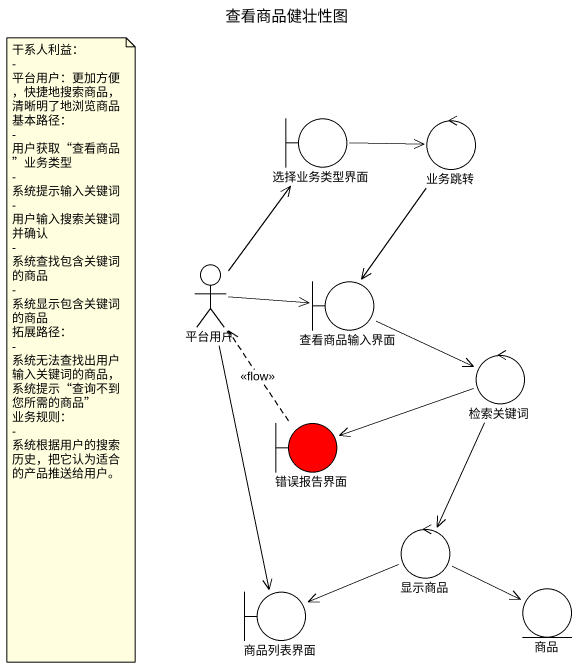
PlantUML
@startuml
title 查看商品健壮性图
boundary 选择业务类型界面
control 业务跳转
actor 平台用户
boundary 查看商品输入界面
control 检索关键词
boundary 错误报告界面 #FF0000
control 显示商品
boundary 商品列表界面
entity 商品
选择业务类型界面 -right-> 业务跳转
业务跳转 --> 查看商品输入界面
平台用户 -up-> 选择业务类型界面
平台用户 -right-> 查看商品输入界面
平台用户 --> 商品列表界面
查看商品输入界面 -right-> 检索关键词
检索关键词 -left-> 错误报告界面
检索关键词 --> 显示商品
错误报告界面 .up.> 平台用户 : <<flow>>
显示商品 -left-> 商品列表界面
显示商品 -right-> 商品
note as N1
  干系人利益：
  - 平台用户：更加方便，快捷地搜索商品，清晰明了地浏览商品
  基本路径：
  - 用户获取“查看商品”业务类型
  - 系统提示输入关键词
  - 用户输入搜索关键词并确认
  - 系统查找包含关键词的商品
  - 系统显示包含关键词的商品
  拓展路径：
  - 系统无法查找出用户输入关键词的商品，系统提示“查询不到您所需的商品”
  业务规则：
  - 系统根据用户的搜索历史，把它认为适合的产品推送给用户。
end note
@enduml
